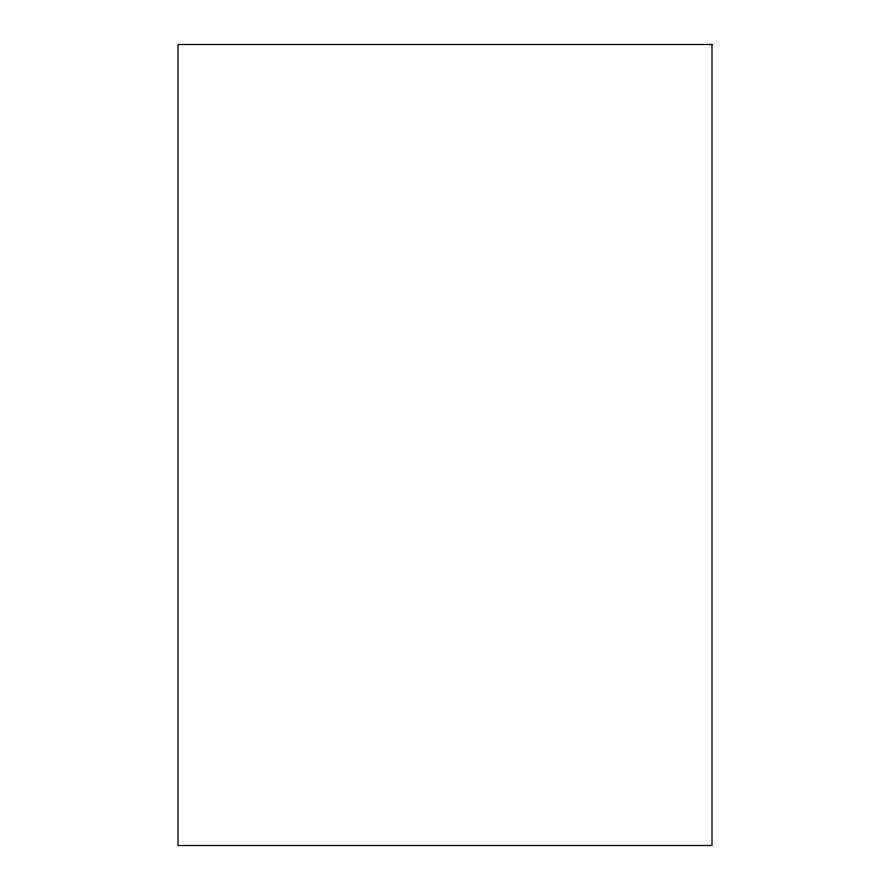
<?xml version="1.0" encoding="UTF-8"?>
<svg xmlns="http://www.w3.org/2000/svg" width="890" height="890" viewBox="0 0 890 890"><rect width="100%" height="100%" fill="white"/><g stroke="black" fill="none" stroke-linecap="round" stroke-linejoin="round"><path stroke-width="1.33" d="M712 44.5L178 44.5L178 845.5L712 845.5L712 44.5"/></g></svg>
